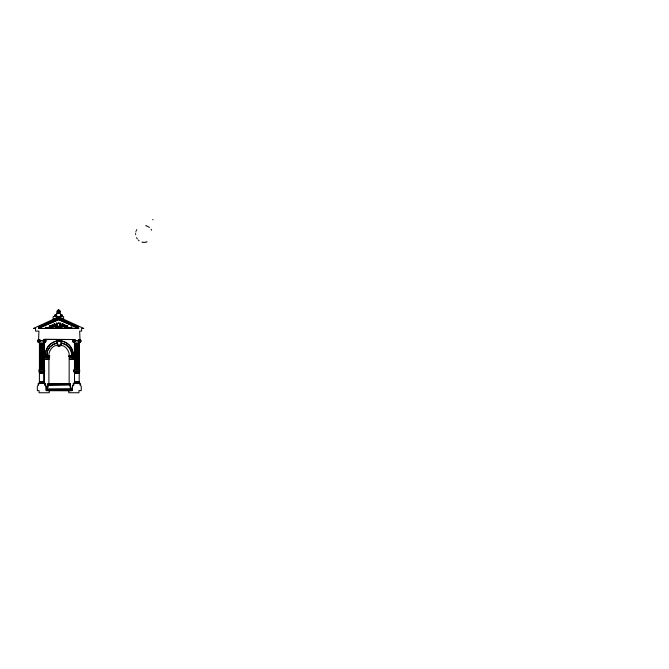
<?xml version="1.0" encoding="UTF-8"?>
<svg xmlns="http://www.w3.org/2000/svg" width="669" height="669" viewBox="0 0 669 669"><rect width="100%" height="100%" fill="white"/><g stroke="black" fill="none" stroke-linecap="round" stroke-linejoin="round"><path stroke-width="1" d="M135.623 233.581L135.648 234.61M44.89 339.827L45.024 339.919A1.288 1.288 0 0 1 45.525 340.914L45.525 341.081A1.129 1.129 0 0 1 45.266 341.683L45.024 341.901A0.97 0.97 0 0 1 44.07 341.951L43.61 341.491A1.154 1.154 0 0 1 43.477 341.014L43.485 340.847M78.574 340.847L78.566 341.014A0.97 0.97 0 0 1 78.8 340.521C80.422 339.124 80.221 342.762 79.059 340.998C79.87 340.312 79.82 341.399 79.21 340.847C79.795 342.495 80.414 339.568 79.009 340.571C78.281 341.675 80.447 342.219 80.305 340.872A0.978 0.978 0 0 0 80.146 340.412L78.741 340.387M54.883 323.754L56.02 327.032M54.758 323.721C53.855 323.988 56.539 327.434 56.037 326.898A9.199 9.199 0 0 1 55.318 326.79L55.025 326.715A2.459 2.459 0 0 1 54.733 326.606L54.641 326.556A1.363 1.363 0 0 1 54.381 326.388L53.988 325.912M43.36 340.755L43.343 340.947A1.288 1.288 0 0 0 43.477 341.524L44.029 342.076A1.104 1.104 0 0 0 44.982 342.076L45.433 341.692A1.263 1.263 0 0 0 45.651 341.14L45.668 340.947A1.455 1.455 0 0 0 45.542 340.362A1.397 1.397 0 0 0 45.199 339.885L44.873 339.668M52.985 326.79L52.575 326.037M55 314.948A0.995 0.995 0 0 0 54.825 315.208A1.221 1.221 0 0 0 54.891 316.303L53.119 316.68L53.127 319.523L58.579 317.039L63.563 319.305L63.614 316.68L61.974 316.68L62.317 316.303A1.204 1.204 0 0 0 62.334 315.107A0.995 0.995 0 0 0 62.133 314.873A1.179 1.179 0 0 0 61.682 314.622L60.703 314.597L60.762 315.116A1.781 1.781 0 0 1 60.745 315.425L60.653 315.827A7.602 7.602 0 0 1 60.519 316.228L59.24 316.537A3.312 3.312 0 0 1 58.203 316.588L57.007 316.596A9.399 9.399 0 0 1 56.798 316.345L56.589 315.994A1.48 1.48 0 0 1 56.48 315.709L56.405 315.099A10.671 10.671 0 0 1 56.397 314.79L56.514 314.313A1.422 1.422 0 0 0 56.547 314.029C57.818 314.296 56.163 312.774 57.434 313.301M56.447 314.589L55.519 314.622M135.824 232.043L135.949 231.541M51.003 326.054L50.944 326.539A0.962 0.962 0 0 0 51.137 326.99M43.418 340.897A1.104 1.104 0 0 1 43.677 340.362C45.166 338.815 45.843 342.612 43.987 341.483C43.51 338.932 45.852 342.194 44.121 340.847C45.567 340.789 42.933 341.031 44.965 341.24C44.614 338.397 42.49 342.745 45.091 341.608A0.92 0.92 0 0 0 45.341 341.081L44.882 340.044A0.953 0.953 0 0 0 43.928 339.977L43.619 340.22M78.825 340.605L79.093 341.683L80.18 341.608A0.92 0.92 0 0 0 80.431 341.081L79.962 340.044A0.953 0.953 0 0 0 79.017 339.977L78.699 340.22M136.3 230.571L136.76 229.634M52.107 326.497C51.973 327.099 52.349 324.733 52.859 327.233A1.213 1.213 0 0 1 52.107 327.551L51.672 327.501M52.968 326.848L52.726 327.183A1.045 1.045 0 0 1 52.45 327.342M65.01 326.43C64.4 326.514 65.913 327.225 64.625 325.887M61.347 315.793C60.486 315.266 62.317 317.206 61.699 315.082A0.853 0.853 0 0 0 61.423 314.974L60.82 315.183A1.907 1.907 0 0 1 60.804 315.492L60.737 315.785A4.491 4.491 0 0 1 60.636 316.086L59.6 316.487A1.806 1.806 0 0 1 59.282 316.596A3.303 3.303 0 0 1 58.153 316.646L56.664 316.011A1.472 1.472 0 0 1 56.556 315.726L56.472 315.216A8.873 8.873 0 0 1 56.464 314.798M55.878 315.86C56.614 315.066 54.875 317.273 55.468 315.082A0.853 0.853 0 0 1 55.744 314.974C55.669 315.216 55.77 316.479 55.811 315.776M57.76 323.445L58.161 323.119A0.978 0.978 0 0 1 59.248 323.286L59.625 323.788A1.622 1.622 0 0 1 59.742 324.08M49.188 327.492L49.891 325.36L50.501 327.442L53.068 327.944L50.936 327.693M64.843 326.405L65.144 326.832M60.687 326.898L62.167 325.46L62.401 323.503L62.058 325.368L60.762 326.832L61.147 327.032M49.021 327.467C47.859 329.115 43.527 325.845 46.462 327.793C48.586 329.65 50.142 325.209 49.924 325.92A1.346 1.346 0 0 0 49.941 326.229L50.928 327.534M60.921 326.698L61.757 325.97A12.393 12.393 0 0 0 62.669 325.034L63.137 323.796L62.869 324.967A10.453 10.453 0 0 1 61.607 326.28L60.846 326.765M74.702 341.759L74.435 341.951A0.97 0.97 0 0 1 73.189 341.608M60.846 326.94L61.13 326.898A9.199 9.199 0 0 0 61.841 326.79L62.142 326.715A2.459 2.459 0 0 0 62.434 326.606L62.526 326.556A1.363 1.363 0 0 0 62.786 326.388L63.17 325.912A2.935 2.935 0 0 1 63.513 325.527L63.672 325.393A1.581 1.581 0 0 1 64.023 325.184A2.291 2.291 0 0 1 64.525 325.05L64.625 325.034M43.719 339.718L42.833 340.805A4.474 4.474 0 0 0 40.458 340.713M78.808 339.718L77.922 340.805M59.541 313.41C59.232 313.268 57.392 313.176 57.802 313.594C58.997 313.301 57.25 311.436 57.91 312.774C60.636 313.535 58.504 311.294 59.265 313.268C59.967 313.259 59.867 313.694 60.662 314.029A1.422 1.422 0 0 0 60.687 314.313L60.754 314.589A10.796 10.796 0 0 1 60.804 314.882C62.568 315.726 60.979 316.052 61.289 315.86M59.683 313.293C60.636 312.607 60.929 311.562 58.813 309.755A1.271 1.271 0 0 0 58.387 309.755C56.229 311.428 56.765 312.699 57.325 313.234M74.485 342.076L75.037 341.524A1.288 1.288 0 0 0 75.162 340.947L75.145 340.747A1.087 1.087 0 0 0 74.895 340.22L74.577 339.977A0.953 0.953 0 0 0 73.632 340.044L73.347 340.329A1.112 1.112 0 0 0 73.155 340.881L73.164 341.081A0.92 0.92 0 0 0 73.423 341.608C76.283 342.587 73.423 338.405 73.665 341.399C75.522 340.646 72.913 340.998 74.384 340.847C72.662 342.194 74.995 338.932 74.518 341.483C72.787 342.612 73.18 338.982 74.744 340.262M64.542 325.912L64.299 327.241A1.213 1.213 0 0 0 65.06 327.551L65.495 327.501M62.543 326.698L62.635 326.656A1.463 1.463 0 0 0 62.886 326.48L63.103 326.246A6.356 6.356 0 0 1 63.279 325.987A2.985 2.985 0 0 1 63.622 325.602L63.706 325.535A1.48 1.48 0 0 1 64.057 325.318L64.149 325.285A2.191 2.191 0 0 1 64.55 325.176L64.65 325.167M65.186 326.815L65.395 326.28L64.742 325.995M64.584 326.037L64.174 326.79M146.536 241.944L147.029 241.777M40.483 340.822L39.697 339.718M75.672 340.789L74.786 339.718M40.742 340.881L40.24 340.789M58.052 340.563L58.454 340.262A4.733 4.733 0 0 1 59.181 340.128L59.273 340.12A4.173 4.173 0 0 1 59.558 340.153M75.831 340.881L75.329 340.789M57.827 340.462L57.618 340.521A4.432 4.432 0 0 1 56.965 340.646L56.965 341.667A4.926 4.926 0 0 0 57.3 341.616C55.075 347.035 63.271 346.709 61.339 341.633A4.549 4.549 0 0 0 61.657 341.667L61.59 340.646A4.424 4.424 0 0 1 60.954 340.529L60.402 340.354M57.701 341.533L58.554 341.29A4.708 4.708 0 0 1 59.273 341.173L59.357 341.182A4.733 4.733 0 0 1 59.993 341.282L60.896 341.541M38.593 339.492L38.936 331.096L35.599 331.096L35.599 328.437L33.45 328.437L58.579 316.889L83.75 328.437L81.601 328.437L81.601 331.096L79.661 331.096L79.996 339.492M55.652 341.458L56.781 340.973L55.602 341.29A14.183 14.183 0 0 0 45.308 355.741M57.551 340.713L57.4 341.424A5.026 5.026 0 0 1 56.974 341.491L57.024 340.805A4.75 4.75 0 0 0 57.3 340.764L57.35 340.755M57.467 341.583L57.668 345.045L60.737 345.028L61.063 341.583M145.533 242.195L146.043 242.086M58.579 327.894L60.67 325.569L60.611 322.926L60.812 325.586L58.579 328.027L56.355 325.586L56.556 322.926L56.497 325.569L58.579 328.027M74.192 342.411L73.757 342.361A1.522 1.522 0 0 1 73.398 339.526L45.158 339.534A1.514 1.514 0 0 1 45.408 342.001M45.626 355.716L45.459 355.724A13.999 13.999 0 0 1 55.644 341.424M64.893 327.944L66.883 327.225L67.143 325.385L67.653 327.074L68.765 327.977L70.412 327.902L71.976 326.907L68.982 327.894L67.812 327.066L67.276 325.368L67.235 325.92A1.346 1.346 0 0 1 67.218 326.229C67.536 327.969 63.087 328.019 64.784 327.81M39.396 343.289L44.129 343.289M74.485 343.289L79.218 343.289M39.396 343.423L44.129 343.423M74.485 343.423L79.218 343.423M39.396 369.664L44.129 369.664M74.485 369.664L79.218 369.664M73.18 341.909L74.552 342.152L74.552 369.873L74.058 369.873L74.058 371.797L79.653 371.864L79.653 369.806L73.925 369.74L73.925 371.931L79.218 371.931M39.396 371.931L44.614 371.931L44.614 369.74L38.927 369.806L38.927 371.864L44.48 371.797L44.48 369.873L44.003 369.873L44.204 342.252A2.099 2.099 0 0 0 44.522 342.285L45.375 341.909A1.07 1.07 0 0 0 45.584 341.675L45.676 341.491A1.438 1.438 0 0 0 44.898 339.518M39.396 372.984L44.129 372.984M74.485 372.984L79.218 372.984M39.396 373.118L44.129 373.118M74.485 373.118L79.218 373.118M39.396 381.497L44.129 381.497M74.485 381.497L79.218 381.497M39.396 381.631L44.129 381.631M74.485 381.631L79.218 381.631M39.396 383.002L44.129 383.002M74.485 383.002L79.218 383.002M72.929 355.716L73.097 355.724A13.999 13.999 0 0 0 62.911 341.424M61.531 341.491L61.581 340.814A4.424 4.424 0 0 1 61.305 340.78L61.205 340.755M52.508 325.167L52.608 325.184A2.183 2.183 0 0 1 53.01 325.285L53.11 325.318M52.065 326.84L52.374 326.439M52.542 325.034L52.642 325.05A2.291 2.291 0 0 1 53.135 325.193A1.581 1.581 0 0 1 53.537 325.435L53.654 325.527A2.935 2.935 0 0 1 53.988 325.912M52.5 326.012L51.772 326.28L51.981 326.815M145.708 225.737L146.21 225.846M141.928 242.053L142.438 242.17M59.934 340.396L59.884 341.023A3.964 3.964 0 0 0 59.466 340.989L59.416 340.304A4.44 4.44 0 0 1 59.959 340.404M61.004 340.713L61.004 341.315M60.009 340.237L60.787 340.655L60.611 341.182A5.235 5.235 0 0 0 60.16 341.073L60.503 340.563M62.903 341.458L61.774 340.973L62.953 341.29A14.174 14.174 0 0 1 73.247 355.741M44.882 339.559L44.522 339.25L73.774 339.526A1.438 1.438 0 0 0 72.896 341.483L72.971 341.675M146.712 225.98L149.421 227.351M51.563 327.467L51.379 327.367A1.087 1.087 0 0 1 51.128 327.183A1.137 1.137 0 0 1 50.802 326.531L50.844 326.112A1.581 1.581 0 0 1 52.533 325.067M54.624 326.698L54.532 326.656A1.463 1.463 0 0 1 54.281 326.48L54.055 326.246A6.356 6.356 0 0 0 53.88 325.987A2.985 2.985 0 0 0 53.537 325.602L53.461 325.535M59.7 324.089A2.124 2.124 0 0 1 59.39 326.087L59.048 326.338A0.953 0.953 0 0 1 58.128 326.347L57.802 326.079A2.04 2.04 0 0 1 57.793 323.47M73.055 340.195A1.455 1.455 0 0 0 72.846 340.947L72.854 341.148A1.263 1.263 0 0 0 73.08 341.692L73.523 342.076M79.971 339.827L80.113 339.919A1.288 1.288 0 0 1 80.615 340.914L80.606 341.081A1.129 1.129 0 0 1 80.355 341.683L80.113 341.901A0.97 0.97 0 0 1 79.159 341.951L78.892 341.759M59.265 323.127L57.986 323.06A2.015 2.015 0 0 0 58.069 326.38M73.49 341.901L73.239 341.683A1.129 1.129 0 0 1 72.988 341.081L72.98 340.914A1.288 1.288 0 0 1 73.481 339.911L73.623 339.827A1.121 1.121 0 0 1 74.727 339.844L74.987 340.053M139.127 240.74L138.324 240.079M38.049 341.943L39.421 342.285L39.421 369.806M56.397 326.832L55.694 326.38M56.321 326.765L55.552 326.288A10.461 10.461 0 0 1 54.289 324.967L54.03 323.796L54.498 325.034A12.402 12.402 0 0 0 55.41 325.97L55.711 326.246M78.641 340.22A1.129 1.129 0 0 0 78.373 340.772L78.432 340.947A1.288 1.288 0 0 0 78.566 341.524L79.109 342.076A1.104 1.104 0 0 0 80.071 342.076L80.397 341.842A1.254 1.254 0 0 0 80.74 341.14L80.748 340.947A1.455 1.455 0 0 0 80.631 340.362M67.368 345.697L69.409 347.813M39.806 340.22L39.488 339.977A0.953 0.953 0 0 0 38.543 340.044L38.074 341.081A0.92 0.92 0 0 0 38.334 341.608C41.194 342.587 38.334 338.405 38.585 341.399C40.441 340.646 37.824 340.998 39.304 340.847C37.431 342.035 40.224 339.058 39.312 341.591C37.405 342.294 38.476 338.832 39.764 340.387A1.104 1.104 0 0 1 39.998 340.889M38.15 341.683L38.401 341.901A0.97 0.97 0 0 0 39.354 341.951L39.814 341.491A1.154 1.154 0 0 0 39.939 341.014L39.939 340.847M69.367 347.98L71.098 351.317L71.775 355.582A11.206 11.206 0 0 0 69.81 348.306L65.938 344.853L61.096 342.938L63.137 343.431A11.498 11.498 0 0 1 67.385 345.681M40.098 340.32L40.006 340.178A1.204 1.204 0 0 0 39.647 339.844A1.121 1.121 0 0 0 38.534 339.827L38.392 339.919A1.288 1.288 0 0 0 37.899 340.914M151.135 229.3L151.646 230.22M38.585 339.451A1.497 1.497 0 0 0 37.824 341.6L37.849 341.7M64.199 326.848L64.441 327.183A1.045 1.045 0 0 0 64.709 327.342M66.156 326.054L66.223 326.539A0.962 0.962 0 0 1 66.022 326.99M71.031 388.438L70.488 387.694A1.062 1.062 0 0 1 70.312 387.443A1.581 1.581 0 0 1 70.203 387.15L70.17 383.805L47.951 383.805L47.925 387.15A1.581 1.581 0 0 1 47.817 387.443A1.062 1.062 0 0 1 47.641 387.694L47.064 388.538A11.498 11.498 0 0 0 46.763 389.851L46.646 390.562L71.474 390.562L71.366 389.851A11.248 11.248 0 0 0 71.031 388.43M66.323 326.112L66.356 326.531A1.104 1.104 0 0 1 65.805 327.35M40.056 340.747L40.081 340.947A1.288 1.288 0 0 1 39.948 341.524L39.396 342.076A1.104 1.104 0 0 1 38.434 342.076L37.991 341.692A1.263 1.263 0 0 1 37.773 341.148L37.757 340.947M75.028 340.847L75.028 341.014A1.154 1.154 0 0 1 74.694 341.767M79.176 369.806L79.176 342.285L80.548 341.943A1.129 1.129 0 0 0 80.748 341.7L80.798 341.608A1.497 1.497 0 0 0 80.012 339.451M79.218 371.797L79.176 383.153M78.917 343.289L78.917 369.798M78.917 371.797L78.917 373.118M78.917 381.522L78.917 383.111M78.783 343.289L78.783 369.798M78.783 371.797L78.783 373.118M78.783 381.522L78.783 383.111M78.248 343.289L78.248 369.798M78.248 371.797L78.248 373.118M78.248 381.522L78.248 383.111M78.114 343.289L78.114 369.798M78.114 371.797L78.114 373.118M78.114 381.522L78.114 383.111M77.587 343.289L77.587 369.798M77.587 371.797L77.587 373.118M77.587 381.522L77.587 383.111M77.453 343.289L77.453 369.798M77.453 371.797L77.453 373.118M77.453 381.522L77.453 383.111M76.918 343.289L76.918 369.798M76.918 371.797L76.918 373.118M76.918 381.522L76.918 383.111M76.784 343.289L76.784 369.798M76.784 371.797L76.784 373.118M76.784 381.522L76.784 383.111M76.258 343.289L76.258 369.798M76.258 371.797L76.258 373.118M76.258 381.522L76.258 383.111M76.124 343.289L76.124 369.798M76.124 371.797L76.124 373.118M76.124 381.522L76.124 383.111M75.589 343.289L75.589 369.798M75.589 371.797L75.589 373.118M75.589 381.522L75.589 383.111M75.455 343.289L75.455 369.798M75.455 371.797L75.455 373.118M75.455 381.522L75.455 383.111M74.928 343.289L74.928 369.798M74.928 371.797L74.928 373.118M74.928 381.522L74.928 383.111M74.794 343.289L74.794 369.798M74.794 371.797L74.794 373.118M74.794 381.522L74.794 383.111M74.418 342.377L74.485 369.798M74.485 383.136L74.485 371.797L74.552 383.22L73.774 383.22L73.105 384.215L73.807 384.215L73.807 385.026L72.478 386.314L72.344 390.629L72.344 386.18L73.674 384.349C71.048 382.852 78.984 382.593 79.929 383.153L80.681 384.282L79.92 384.282L79.92 384.959L81.25 386.247L81.25 390.629L78.925 390.629L78.925 392.745L68.798 392.745L68.798 390.629M69.15 383.738L69.15 357.221L68.414 355.975L69.15 355.975C70.011 350.539 62.978 342.386 59.014 346.785C54.967 342.428 48.068 350.581 48.904 355.975L49.648 355.975L48.904 357.221L48.904 383.738M49.213 390.629L49.213 392.745L39.086 392.745L39.086 390.629L37.347 390.629L37.347 386.247L38.677 384.959L38.677 384.282L37.916 384.282L38.668 383.153L44.856 383.086L45.701 384.349L44.882 384.349L44.882 384.892L46.211 386.18L46.211 390.629L46.077 386.314L44.748 385.026L44.748 384.215L45.45 384.215L44.781 383.22L44.003 383.22L44.003 371.797M44.129 369.798L44.196 342.386A2.977 2.977 0 0 0 44.48 342.428L44.798 342.361A1.606 1.606 0 0 0 45.442 342.035M44.129 371.797L44.129 383.136M43.828 343.289L43.828 369.798M43.828 371.797L43.828 373.118M43.828 381.522L43.828 383.111M43.694 343.289L43.694 369.798M43.694 371.797L43.694 373.118M43.694 381.522L43.694 383.111M43.159 343.289L43.159 369.798M43.159 371.797L43.159 373.118M43.159 381.522L43.159 383.111M43.025 343.289L43.025 369.798M43.025 371.797L43.025 373.118M43.025 381.522L43.025 383.111M42.498 343.289L42.498 369.798M42.498 371.797L42.498 373.118M42.498 381.522L42.498 383.111M42.364 343.289L42.364 369.798M42.364 371.797L42.364 373.118M42.364 381.522L42.364 383.111M41.829 343.289L41.829 369.798M41.829 371.797L41.829 373.118M41.829 381.522L41.829 383.111M41.695 343.289L41.695 369.798M41.695 371.797L41.695 373.118M41.695 381.522L41.695 383.111M41.169 343.289L41.169 369.798M41.169 371.797L41.169 373.118M41.169 381.522L41.169 383.111M41.035 343.289L41.035 369.798M41.035 371.797L41.035 373.118M41.035 381.522L41.035 383.111M40.5 343.289L40.5 369.798M40.5 371.797L40.5 373.118M40.5 381.522L40.5 383.111M40.366 343.289L40.366 369.798M40.366 371.797L40.366 373.118M40.366 381.522L40.366 383.111M39.839 343.289L39.839 369.798M39.839 371.797L39.839 373.118M39.839 381.522L39.839 383.111M39.705 343.289L39.705 369.798M39.705 371.797L39.705 373.118M39.705 381.522L39.705 383.111M39.396 371.797L39.421 383.153M145.014 242.27A8.329 8.329 0 0 1 142.949 242.253M137.371 238.975A8.329 8.329 0 0 1 136.56 237.637M152.666 219.491A13.33 13.33 0 0 1 153.042 219.792M56.02 327.016A6.163 6.163 0 0 1 54.607 326.748M62.56 326.748A6.163 6.163 0 0 1 61.138 327.016M64.625 325.067A1.581 1.581 0 0 1 66.323 326.112M75.647 340.68A4.231 4.231 0 0 1 77.93 340.764M74.836 340.161A0.953 0.953 0 0 1 75.112 340.747M74.384 341.993A1.154 1.154 0 0 1 73.373 341.993M75.028 340.103A1.263 1.263 0 0 1 75.221 340.354M75.137 340.262A1.121 1.121 0 0 1 75.271 340.705M75.806 340.755A4.265 4.265 0 0 1 77.964 340.956L78.265 340.789A1.187 1.187 0 0 1 80.021 339.86M78.808 341.859A1.104 1.104 0 0 1 78.616 341.6M78.8 341.625A1.129 1.129 0 0 1 78.674 341.165M37.824 341.198A1.104 1.104 0 0 0 38.066 341.784A1.154 1.154 0 0 1 37.807 341.566M40.048 340.262A1.121 1.121 0 0 1 40.182 340.705M40.717 340.755A4.265 4.265 0 0 1 42.883 340.956L43.176 340.789A1.187 1.187 0 0 1 44.932 339.86M43.535 340.989A0.97 0.97 0 0 1 43.711 340.521M39.714 340.521A0.97 0.97 0 0 1 39.881 340.989M59.19 323.219A2.007 2.007 0 0 1 59.023 326.455A1.095 1.095 0 0 1 58.027 326.439M55.05 314.856A1.221 1.221 0 0 1 55.611 314.514M58.772 311.093L58.83 311.654A5.937 5.937 0 0 1 58.889 311.244A2.559 2.559 0 0 1 58.964 310.943L59.666 310.391L59.173 311.261A12.059 12.059 0 0 1 58.964 311.612L58.579 312.456L58.203 311.612A12.142 12.142 0 0 1 57.986 311.261L57.501 310.391L58.17 310.851A2.542 2.542 0 0 1 58.253 311.144L58.521 311.679A10.411 10.411 0 0 1 58.479 311.369L58.462 310.776A0.987 0.987 0 0 0 58.37 310.458L58.354 310.015L58.83 310.366A1.656 1.656 0 0 0 58.772 310.7L58.772 311.093M46.746 354.486L46.947 355.565L47.574 350.974L49.991 347.01L53.244 344.493L57.459 342.938L53.319 344.267L49.857 346.902L47.608 350.414L46.746 354.486M46.504 390.621L71.633 390.696L71.541 390.102A13.388 13.388 0 0 0 71.198 388.555L70.337 387.134L70.312 383.672L47.817 383.672L47.817 387.033L46.964 388.446A13.112 13.112 0 0 0 46.587 390.102L46.504 390.621M57.668 311.821L57.643 312.114A1.095 1.095 0 0 1 57.442 311.93L57.668 311.821M59.516 311.905L59.524 312.114A1.095 1.095 0 0 0 59.725 311.93L59.516 311.905M78.674 327.216L58.579 318.193L38.493 327.216L58.579 318.051L78.674 327.216M78.674 328.27L58.579 319.74L38.493 328.27L58.579 319.598L78.674 328.27M59.131 311.62L59.959 310.993L59.583 311.185A1.104 1.104 0 0 0 59.374 311.353L59.131 311.62M57.86 341.232L58.395 340.454L58.211 341.123A3.763 3.763 0 0 0 57.86 341.232M58.621 340.396L58.671 341.031A3.964 3.964 0 0 1 59.089 340.998L59.19 340.295A4.374 4.374 0 0 0 58.939 340.329L58.897 340.337A5.101 5.101 0 0 0 58.621 340.396M78.674 328.32L38.543 328.454L78.674 328.32M49.155 355.515L44.647 355.682L49.155 355.515M73.983 355.515L69.476 355.682L73.983 355.515M49.723 356.159L44.647 356.326L49.723 356.159M73.983 356.159L68.832 356.326L73.983 356.159M49.155 357.054L44.647 357.221L49.155 357.054M73.983 357.054L69.476 357.221L73.983 357.054M49.155 358.977L44.647 359.144L49.155 358.977M73.983 358.977L69.476 359.144L73.983 358.977M69.994 384.767L47.633 385.018L69.994 384.767M71.29 389.09L46.838 389.191L71.29 389.09M57.86 311.645L57.208 310.993L57.576 311.185A1.104 1.104 0 0 1 57.793 311.353L57.86 311.645"/></g></svg>
